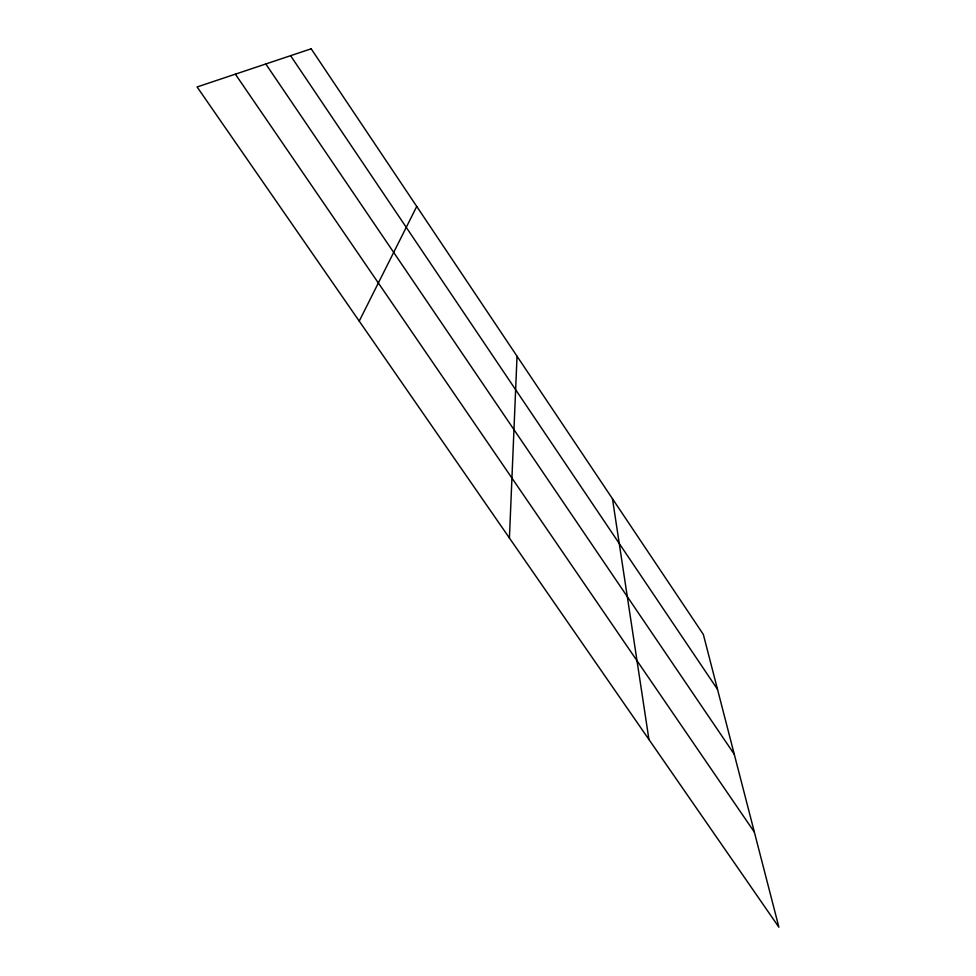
<?xml version="1.0" encoding="UTF-8"?>
<svg xmlns="http://www.w3.org/2000/svg" width="976" height="976" viewBox="0 0 976 976"><rect width="100%" height="100%" fill="white"/><g stroke="black" fill="none" stroke-linecap="round" stroke-linejoin="round"><path stroke-width="1.46" d="M509.423 538.02L517.036 356.228M359.229 321.116L416.74 206.448M235.362 74.164L754.35 832.089M265.801 63.977L734.269 754.253M290.592 55.681L717.519 689.361M612.464 498.724L648.942 739.515M311.173 48.8L197.103 86.962L778.897 927.2L703.342 634.449L311.173 48.8"/></g></svg>
